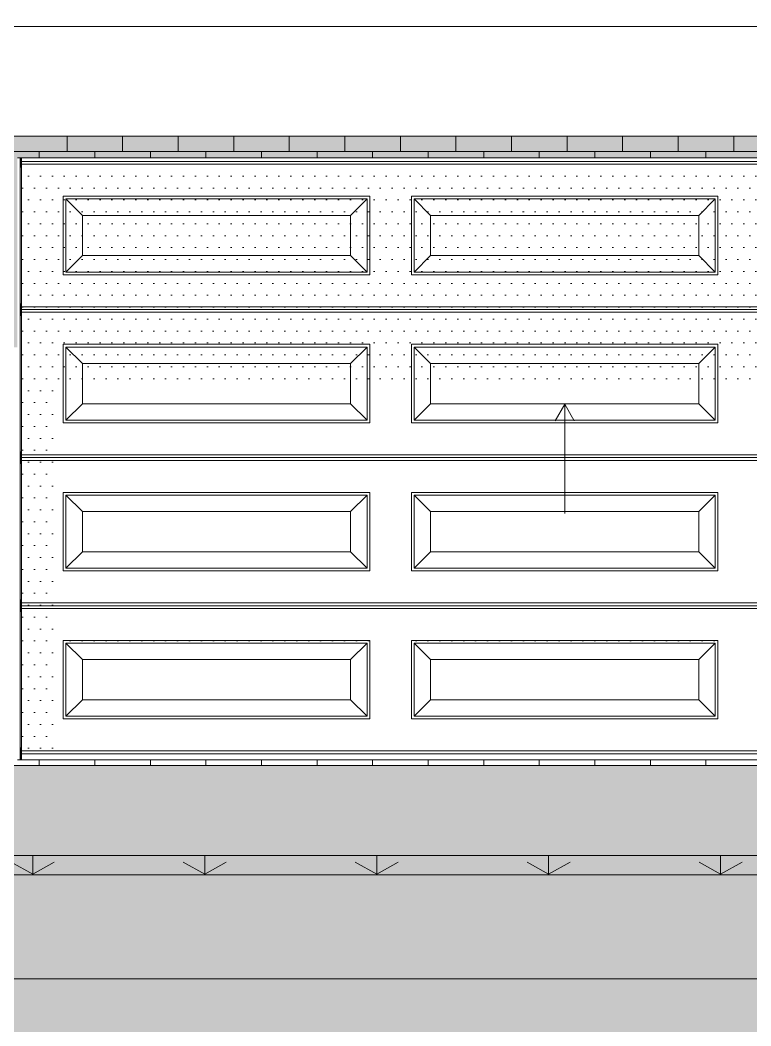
# Model space of a CAD drawing. Header units: metres. Extents: x -111189 to -108577, y -72951 to -72647.
# Drawn here: x -108752.382 to -108749.712, y -72945.635 to -72941.959 of the extents above; entities that cross this region are included whole.
import ezdxf

# ---------------------------------------------------------------- set-up
doc = ezdxf.new("R2010")
doc.units = ezdxf.units.M
doc.header["$MEASUREMENT"] = 0
for name, color, linetype in [('00 - DESENHO 2D', 7, 'Continuous'), ('01 - TERRENO PROPOSTO', 7, 'Continuous'), ('03 - LAJES', 7, 'Continuous'), ('05 - PAREDES..35', 7, 'Continuous'), ('07 - MUROS', 7, 'Continuous')]:
    doc.layers.add(name, color=color, linetype=linetype)
pattern_1 = [(360, (-108919.279413, -72941.96242), (0.021783658, 0.043567315), [0, -0.043567315])]

# ---------------------------------------------------------------- blocks, each defined once
blk = doc.blocks.new('*X2874', base_point=(-108919.2794, -72941.9624))
at = {"color": 254, "linetype": 'Continuous', "lineweight": 13}
for p, q in [((-108752.2104, -72942.4384), (-108752.2104, -72942.3824)), ((-108752.0074, -72942.4384), (-108752.0074, -72942.3824)), ((-108751.8044, -72942.4384), (-108751.8044, -72942.3824)), ((-108751.6014, -72942.4384), (-108751.6014, -72942.3824)), ((-108751.3984, -72942.4384), (-108751.3984, -72942.3824)), ((-108751.1954, -72942.4384), (-108751.1954, -72942.3824)), ((-108750.9924, -72942.4384), (-108750.9924, -72942.3824)), ((-108750.7894, -72942.4384), (-108750.7894, -72942.3824)), ((-108750.5864, -72942.4384), (-108750.5864, -72942.3824)), ((-108750.3834, -72942.4384), (-108750.3834, -72942.3824)), ((-108750.1804, -72942.4384), (-108750.1804, -72942.3824)), ((-108749.9774, -72942.4384), (-108749.9774, -72942.3824)), ((-108749.7744, -72942.4384), (-108749.7744, -72942.3824)), ((-108752.2104, -72942.4384), (-108752.4134, -72942.4384)), ((-108752.3119, -72942.4384), (-108752.3119, -72942.4624)), ((-108752.0074, -72942.4384), (-108752.2104, -72942.4384)), ((-108752.1089, -72942.4384), (-108752.1089, -72942.4624)), ((-108751.8044, -72942.4384), (-108752.0074, -72942.4384)), ((-108751.9059, -72942.4384), (-108751.9059, -72942.4624)), ((-108751.6014, -72942.4384), (-108751.8044, -72942.4384)), ((-108751.7029, -72942.4384), (-108751.7029, -72942.4624)), ((-108751.3984, -72942.4384), (-108751.6014, -72942.4384)), ((-108751.4999, -72942.4384), (-108751.4999, -72942.4624)), ((-108751.1954, -72942.4384), (-108751.3984, -72942.4384)), ((-108751.2969, -72942.4384), (-108751.2969, -72942.4624)), ((-108750.9924, -72942.4384), (-108751.1954, -72942.4384)), ((-108751.0939, -72942.4384), (-108751.0939, -72942.4624)), ((-108750.7894, -72942.4384), (-108750.9924, -72942.4384)), ((-108750.8909, -72942.4384), (-108750.8909, -72942.4624)), ((-108750.5864, -72942.4384), (-108750.7894, -72942.4384)), ((-108750.6879, -72942.4384), (-108750.6879, -72942.4624)), ((-108750.3834, -72942.4384), (-108750.5864, -72942.4384)), ((-108750.4849, -72942.4384), (-108750.4849, -72942.4624)), ((-108750.1804, -72942.4384), (-108750.3834, -72942.4384)), ((-108750.2819, -72942.4384), (-108750.2819, -72942.4624)), ((-108749.9774, -72942.4384), (-108750.1804, -72942.4384)), ((-108750.0789, -72942.4384), (-108750.0789, -72942.4624)), ((-108749.7744, -72942.4384), (-108749.9774, -72942.4384)), ((-108749.8759, -72942.4384), (-108749.8759, -72942.4624)), ((-108749.5714, -72942.4384), (-108749.7744, -72942.4384)), ((-108752.3119, -72944.6624), (-108752.3119, -72944.6824)), ((-108752.1089, -72944.6624), (-108752.1089, -72944.6824)), ((-108751.9059, -72944.6624), (-108751.9059, -72944.6824)), ((-108751.7029, -72944.6624), (-108751.7029, -72944.6824)), ((-108751.4999, -72944.6624), (-108751.4999, -72944.6824)), ((-108751.2969, -72944.6624), (-108751.2969, -72944.6824)), ((-108751.0939, -72944.6624), (-108751.0939, -72944.6824)), ((-108750.8909, -72944.6624), (-108750.8909, -72944.6824)), ((-108750.6879, -72944.6624), (-108750.6879, -72944.6824)), ((-108750.4849, -72944.6624), (-108750.4849, -72944.6824)), ((-108750.2819, -72944.6624), (-108750.2819, -72944.6824)), ((-108750.0789, -72944.6624), (-108750.0789, -72944.6824)), ((-108749.8759, -72944.6624), (-108749.8759, -72944.6824))]:
    blk.add_line(p, q, dxfattribs=at)
blk = doc.blocks.new('Corte Elem_2110_1', base_point=(-108919.2794, -72941.9624))
at = {"linetype": 'Continuous', "lineweight": 13}
h = blk.add_hatch(dxfattribs=at)
h.set_pattern_fill('DOTS_0001', color=251, style=0, pattern_type=2)
h.set_pattern_definition(pattern_1)
h.paths.add_polyline_path([(-108753.7929, -72942.3824), (-108753.7929, -72944.6824), (-108752.8911, -72944.6824), (-108752.8911, -72944.0879), (-108752.9342, -72944.0404), (-108752.9311, -72944.0404), (-108752.9311, -72944.0354), (-108752.9929, -72943.9672), (-108752.9929, -72943.1542), (-108752.392, -72943.1542), (-108752.392, -72942.4624), (-108748.392, -72942.4624), (-108748.392, -72943.1542), (-108747.4375, -72943.1542), (-108747.4375, -72942.4624), (-108745.6613, -72942.4624), (-108745.6613, -72943.1542), (-108745.1494, -72943.1542), (-108745.1494, -72942.3824)])
h.paths.add_polyline_path([(-108753.1168, -72943.1542), (-108753.0802, -72943.1542), (-108753.0802, -72943.8709), (-108753.1168, -72943.8306)], flags=0)
h.paths.add_polyline_path([(-108753.0579, -72943.8956), (-108753.0579, -72943.1542), (-108753.0153, -72943.1542), (-108753.0153, -72943.9426)], flags=0)
at = {"lineweight": 0}
blk.add_blockref('*X2874', (-108919.2794, -72941.9624), dxfattribs=at)
blk = doc.blocks.new('Corte Elem_2111_1', base_point=(-108919.2794, -72941.9624))
at = {"layer": '07 - MUROS', "color": 251, "linetype": 'Continuous', "lineweight": 13}
blk.add_line((-108753.7929, -72945.4624), (-108743.287, -72945.4624), dxfattribs=at)
blk = doc.blocks.new('Corte Elem_2119_1', base_point=(-108919.2794, -72941.9624))
at = {"linetype": 'Continuous', "lineweight": 13}
h = blk.add_hatch(dxfattribs=at)
h.set_pattern_fill('DOTS_0001', color=251, style=0, pattern_type=2)
h.set_pattern_definition(pattern_1)
h.paths.add_polyline_path([(-108752.382, -72942.4624), (-108752.382, -72942.4754), (-108752.3785, -72942.4754), (-108752.3785, -72942.4624)])
h = blk.add_hatch(dxfattribs=at)
h.set_pattern_fill('DOTS_0001', color=251, style=0, pattern_type=2)
h.set_pattern_definition(pattern_1)
h.paths.add_polyline_path([(-108752.3785, -72942.4629), (-108752.377, -72942.4629), (-108752.377, -72942.4624), (-108752.3785, -72942.4624)])
h = blk.add_hatch(dxfattribs=at)
h.set_pattern_fill('DOTS_0001', color=251, style=0, pattern_type=2)
h.set_pattern_definition(pattern_1)
h.paths.add_polyline_path([(-108752.377, -72942.4629), (-108752.3785, -72942.4629), (-108752.3785, -72942.4979), (-108752.377, -72942.4979)])
h = blk.add_hatch(dxfattribs=at)
h.set_pattern_fill('DOTS_0001', color=251, style=0, pattern_type=2)
h.set_pattern_definition(pattern_1)
h.paths.add_polyline_path([(-108752.377, -72942.4624), (-108752.377, -72942.4754), (-108748.407, -72942.4754), (-108748.407, -72942.4624)])
h = blk.add_hatch(dxfattribs=at)
h.set_pattern_fill('DOTS_0001', color=251, style=0, pattern_type=2)
h.set_pattern_definition(pattern_1)
h.paths.add_polyline_path([(-108752.377, -72942.4754), (-108752.377, -72942.4854), (-108748.407, -72942.4854), (-108748.407, -72942.4754)])
h = blk.add_hatch(dxfattribs=at)
h.set_pattern_fill('DOTS_0001', color=251, style=0, pattern_type=2)
h.set_pattern_definition(pattern_1)
h.paths.add_polyline_path([(-108752.377, -72943.0065), (-108748.407, -72943.0065), (-108748.407, -72942.4854), (-108752.377, -72942.4854)])
h.paths.add_polyline_path([(-108752.2246, -72942.8895), (-108752.2246, -72942.6024), (-108751.1044, -72942.6024), (-108751.1044, -72942.8895)], flags=0)
h.paths.add_polyline_path([(-108750.952, -72942.8895), (-108750.952, -72942.6024), (-108749.8319, -72942.6024), (-108749.8319, -72942.8895)], flags=0)
h.paths.add_polyline_path([(-108749.6795, -72942.6024), (-108748.5594, -72942.6024), (-108748.5594, -72942.8895), (-108749.6795, -72942.8895)], flags=0)
h = blk.add_hatch(dxfattribs=at)
h.set_pattern_fill('DOTS_0001', color=251, style=0, pattern_type=2)
h.set_pattern_definition(pattern_1)
h.paths.add_polyline_path([(-108752.2246, -72942.6024), (-108752.2246, -72942.8895), (-108751.1044, -72942.8895), (-108751.1044, -72942.6024)])
h.paths.add_polyline_path([(-108752.2146, -72942.6124), (-108751.1144, -72942.6124), (-108751.1144, -72942.8795), (-108752.2146, -72942.8795)], flags=0)
h = blk.add_hatch(dxfattribs=at)
h.set_pattern_fill('DOTS_0001', color=251, style=0, pattern_type=2)
h.set_pattern_definition(pattern_1)
h.paths.add_polyline_path([(-108751.1144, -72942.6124), (-108752.2146, -72942.6124), (-108752.1546, -72942.6724), (-108751.1744, -72942.6724)])
h = blk.add_hatch(dxfattribs=at)
h.set_pattern_fill('DOTS_0001', color=251, style=0, pattern_type=2)
h.set_pattern_definition(pattern_1)
h.paths.add_polyline_path([(-108752.2146, -72942.8795), (-108752.1546, -72942.8195), (-108752.1546, -72942.6724), (-108752.2146, -72942.6124)])
h = blk.add_hatch(dxfattribs=at)
h.set_pattern_fill('DOTS_0001', color=251, style=0, pattern_type=2)
h.set_pattern_definition(pattern_1)
h.paths.add_polyline_path([(-108751.1144, -72942.6124), (-108751.1744, -72942.6724), (-108751.1744, -72942.8195), (-108751.1144, -72942.8795)])
h = blk.add_hatch(dxfattribs=at)
h.set_pattern_fill('DOTS_0001', color=251, style=0, pattern_type=2)
h.set_pattern_definition(pattern_1)
h.paths.add_polyline_path([(-108749.8319, -72942.8895), (-108749.8319, -72942.6024), (-108750.952, -72942.6024), (-108750.952, -72942.8895)])
h.paths.add_polyline_path([(-108749.8419, -72942.8795), (-108750.942, -72942.8795), (-108750.942, -72942.6124), (-108749.8419, -72942.6124)], flags=0)
h = blk.add_hatch(dxfattribs=at)
h.set_pattern_fill('DOTS_0001', color=251, style=0, pattern_type=2)
h.set_pattern_definition(pattern_1)
h.paths.add_polyline_path([(-108750.942, -72942.6124), (-108750.882, -72942.6724), (-108749.9019, -72942.6724), (-108749.8419, -72942.6124)])
h = blk.add_hatch(dxfattribs=at)
h.set_pattern_fill('DOTS_0001', color=251, style=0, pattern_type=2)
h.set_pattern_definition(pattern_1)
h.paths.add_polyline_path([(-108750.942, -72942.8795), (-108750.882, -72942.8195), (-108750.882, -72942.6724), (-108750.942, -72942.6124)])
h = blk.add_hatch(dxfattribs=at)
h.set_pattern_fill('DOTS_0001', color=251, style=0, pattern_type=2)
h.set_pattern_definition(pattern_1)
h.paths.add_polyline_path([(-108749.8419, -72942.6124), (-108749.9019, -72942.6724), (-108749.9019, -72942.8195), (-108749.8419, -72942.8795)])
h = blk.add_hatch(dxfattribs=at)
h.set_pattern_fill('DOTS_0001', color=251, style=0, pattern_type=2)
h.set_pattern_definition(pattern_1)
h.paths.add_polyline_path([(-108752.1546, -72942.8195), (-108751.1744, -72942.8195), (-108751.1744, -72942.6724), (-108752.1546, -72942.6724)])
h = blk.add_hatch(dxfattribs=at)
h.set_pattern_fill('DOTS_0001', color=251, style=0, pattern_type=2)
h.set_pattern_definition(pattern_1)
h.paths.add_polyline_path([(-108750.882, -72942.6724), (-108750.882, -72942.8195), (-108749.9019, -72942.8195), (-108749.9019, -72942.6724)])
h = blk.add_hatch(dxfattribs=at)
h.set_pattern_fill('DOTS_0001', color=251, style=0, pattern_type=2)
h.set_pattern_definition(pattern_1)
h.paths.add_polyline_path([(-108752.1546, -72942.8195), (-108752.2146, -72942.8795), (-108751.1144, -72942.8795), (-108751.1744, -72942.8195)])
h = blk.add_hatch(dxfattribs=at)
h.set_pattern_fill('DOTS_0001', color=251, style=0, pattern_type=2)
h.set_pattern_definition(pattern_1)
h.paths.add_polyline_path([(-108749.8419, -72942.8795), (-108749.9019, -72942.8195), (-108750.882, -72942.8195), (-108750.942, -72942.8795)])
h = blk.add_hatch(dxfattribs=at)
h.set_pattern_fill('DOTS_0001', color=251, style=0, pattern_type=2)
h.set_pattern_definition(pattern_1)
h.paths.add_polyline_path([(-108752.3785, -72942.999), (-108752.382, -72942.999), (-108752.382, -72943), (-108752.3785, -72943)])
h = blk.add_hatch(dxfattribs=at)
h.set_pattern_fill('DOTS_0001', color=251, style=0, pattern_type=2)
h.set_pattern_definition(pattern_1)
h.paths.add_polyline_path([(-108752.3785, -72943), (-108752.382, -72943), (-108752.382, -72943.0028), (-108752.3785, -72943.0028)])
h = blk.add_hatch(dxfattribs=at)
h.set_pattern_fill('DOTS_0001', color=251, style=0, pattern_type=2)
h.set_pattern_definition(pattern_1)
h.paths.add_polyline_path([(-108752.382, -72943.0028), (-108752.382, -72943.0065), (-108752.3785, -72943.0065), (-108752.3785, -72943.0028)])
h = blk.add_hatch(dxfattribs=at)
h.set_pattern_fill('DOTS_0001', color=251, style=0, pattern_type=2)
h.set_pattern_definition(pattern_1)
h.paths.add_polyline_path([(-108752.377, -72942.994), (-108752.3785, -72942.994), (-108752.3785, -72943.0065), (-108752.377, -72943.0065)])
h = blk.add_hatch(dxfattribs=at)
h.set_pattern_fill('DOTS_0001', color=251, style=0, pattern_type=2)
h.set_pattern_definition(pattern_1)
h.paths.add_polyline_path([(-108752.382, -72943.0065), (-108752.382, -72943.0103), (-108752.3785, -72943.0103), (-108752.3785, -72943.0065)])
h = blk.add_hatch(dxfattribs=at)
h.set_pattern_fill('DOTS_0001', color=251, style=0, pattern_type=2)
h.set_pattern_definition(pattern_1)
h.paths.add_polyline_path([(-108752.3785, -72943.0103), (-108752.382, -72943.0103), (-108752.382, -72943.013), (-108752.3785, -72943.013)])
h = blk.add_hatch(dxfattribs=at)
h.set_pattern_fill('DOTS_0001', color=251, style=0, pattern_type=2)
h.set_pattern_definition(pattern_1)
h.paths.add_polyline_path([(-108752.3785, -72943.013), (-108752.382, -72943.013), (-108752.382, -72943.014), (-108752.3785, -72943.014)])
h = blk.add_hatch(dxfattribs=at)
h.set_pattern_fill('DOTS_0001', color=251, style=0, pattern_type=2)
h.set_pattern_definition(pattern_1)
h.paths.add_polyline_path([(-108752.3785, -72943.0065), (-108752.3785, -72943.0165), (-108752.377, -72943.0165), (-108752.377, -72943.0065)])
h = blk.add_hatch(dxfattribs=at)
h.set_pattern_fill('DOTS_0001', color=251, style=0, pattern_type=2)
h.set_pattern_definition(pattern_1)
h.paths.add_polyline_path([(-108752.377, -72943.0165), (-108752.3785, -72943.0165), (-108752.3785, -72943.039), (-108752.377, -72943.039)])
h = blk.add_hatch(dxfattribs=at)
h.set_pattern_fill('DOTS_0001', color=251, style=0, pattern_type=2)
h.set_pattern_definition(pattern_1)
h.paths.add_polyline_path([(-108752.377, -72943.0065), (-108752.377, -72943.0165), (-108748.407, -72943.0165), (-108748.407, -72943.0065)])
h = blk.add_hatch(dxfattribs=at)
h.set_pattern_fill('DOTS_0001', color=251, style=0, pattern_type=2)
h.set_pattern_definition(pattern_1)
h.paths.add_polyline_path([(-108748.407, -72943.0165), (-108752.377, -72943.0165), (-108752.377, -72943.0265), (-108748.407, -72943.0265)])
h = blk.add_hatch(dxfattribs=at)
h.set_pattern_fill('DOTS_0001', color=251, style=0, pattern_type=2)
h.set_pattern_definition(pattern_1)
h.paths.add_polyline_path([(-108748.407, -72943.0265), (-108752.377, -72943.0265), (-108752.377, -72943.5477), (-108752.2591, -72943.5477), (-108752.2591, -72943.3008), (-108752.2246, -72943.3008), (-108752.2246, -72943.1435), (-108751.1044, -72943.1435), (-108751.1044, -72943.3008), (-108750.952, -72943.3008), (-108750.952, -72943.1435), (-108749.8319, -72943.1435), (-108749.8319, -72943.3008), (-108749.6795, -72943.3008), (-108749.6795, -72943.1435), (-108748.5594, -72943.1435), (-108748.5594, -72943.3008), (-108748.407, -72943.3008)])
h = blk.add_hatch(dxfattribs=at)
h.set_pattern_fill('DOTS_0001', color=251, style=0, pattern_type=2)
h.set_pattern_definition(pattern_1)
h.paths.add_polyline_path([(-108751.1044, -72943.1435), (-108752.2246, -72943.1435), (-108752.2246, -72943.4307), (-108752.2222, -72943.4307), (-108752.2222, -72943.3034), (-108752.2146, -72943.3034), (-108752.2146, -72943.1535), (-108751.1144, -72943.1535), (-108751.1144, -72943.3034), (-108751.1044, -72943.3034)])
h = blk.add_hatch(dxfattribs=at)
h.set_pattern_fill('DOTS_0001', color=251, style=0, pattern_type=2)
h.set_pattern_definition(pattern_1)
h.paths.add_polyline_path([(-108750.952, -72943.1435), (-108750.952, -72943.4307), (-108750.9497, -72943.4307), (-108750.9497, -72943.3034), (-108750.942, -72943.3034), (-108750.942, -72943.1535), (-108749.8419, -72943.1535), (-108749.8419, -72943.3034), (-108749.8319, -72943.3034), (-108749.8319, -72943.1435)])
h = blk.add_hatch(dxfattribs=at)
h.set_pattern_fill('DOTS_0001', color=251, style=0, pattern_type=2)
h.set_pattern_definition(pattern_1)
h.paths.add_polyline_path([(-108751.1144, -72943.1535), (-108752.2146, -72943.1535), (-108752.1546, -72943.2135), (-108751.1744, -72943.2135)])
h = blk.add_hatch(dxfattribs=at)
h.set_pattern_fill('DOTS_0001', color=251, style=0, pattern_type=2)
h.set_pattern_definition(pattern_1)
h.paths.add_polyline_path([(-108752.2146, -72943.1535), (-108752.2146, -72943.4207), (-108752.2123, -72943.4184), (-108752.2123, -72943.3059), (-108752.1546, -72943.3034), (-108752.1546, -72943.2135)])
h = blk.add_hatch(dxfattribs=at)
h.set_pattern_fill('DOTS_0001', color=251, style=0, pattern_type=2)
h.set_pattern_definition(pattern_1)
h.paths.add_polyline_path([(-108751.1744, -72943.2135), (-108751.1744, -72943.3034), (-108751.1144, -72943.306), (-108751.1144, -72943.1535)])
h = blk.add_hatch(dxfattribs=at)
h.set_pattern_fill('DOTS_0001', color=251, style=0, pattern_type=2)
h.set_pattern_definition(pattern_1)
h.paths.add_polyline_path([(-108750.942, -72943.1535), (-108750.882, -72943.2135), (-108749.9019, -72943.2135), (-108749.8419, -72943.1535)])
h = blk.add_hatch(dxfattribs=at)
h.set_pattern_fill('DOTS_0001', color=251, style=0, pattern_type=2)
h.set_pattern_definition(pattern_1)
h.paths.add_polyline_path([(-108750.942, -72943.1535), (-108750.942, -72943.4207), (-108750.9398, -72943.4184), (-108750.9398, -72943.3059), (-108750.882, -72943.3034), (-108750.882, -72943.2135)])
h = blk.add_hatch(dxfattribs=at)
h.set_pattern_fill('DOTS_0001', color=251, style=0, pattern_type=2)
h.set_pattern_definition(pattern_1)
h.paths.add_polyline_path([(-108749.9019, -72943.2135), (-108749.9019, -72943.3034), (-108749.8419, -72943.306), (-108749.8419, -72943.1535)])
h = blk.add_hatch(dxfattribs=at)
h.set_pattern_fill('DOTS_0001', color=251, style=0, pattern_type=2)
h.set_pattern_definition(pattern_1)
h.paths.add_polyline_path([(-108752.1546, -72943.2135), (-108752.1546, -72943.3034), (-108751.1744, -72943.3034), (-108751.1744, -72943.2135)])
h = blk.add_hatch(dxfattribs=at)
h.set_pattern_fill('DOTS_0001', color=251, style=0, pattern_type=2)
h.set_pattern_definition(pattern_1)
h.paths.add_polyline_path([(-108749.9019, -72943.2135), (-108750.882, -72943.2135), (-108750.882, -72943.3034), (-108749.9019, -72943.3034)])
h = blk.add_hatch(dxfattribs=at)
h.set_pattern_fill('DOTS_0001', color=251, style=0, pattern_type=2)
h.set_pattern_definition(pattern_1)
h.paths.add_polyline_path([(-108752.2146, -72943.4207), (-108752.2122, -72943.4207), (-108752.2123, -72943.4184)])
h = blk.add_hatch(dxfattribs=at)
h.set_pattern_fill('DOTS_0001', color=251, style=0, pattern_type=2)
h.set_pattern_definition(pattern_1)
h.paths.add_polyline_path([(-108750.942, -72943.4207), (-108750.9397, -72943.4207), (-108750.9398, -72943.4184)])
h = blk.add_hatch(dxfattribs=at)
h.set_pattern_fill('DOTS_0001', color=251, style=0, pattern_type=2)
h.set_pattern_definition(pattern_1)
h.paths.add_polyline_path([(-108752.3785, -72943.5402), (-108752.382, -72943.5402), (-108752.382, -72943.5412), (-108752.3785, -72943.5412)])
h = blk.add_hatch(dxfattribs=at)
h.set_pattern_fill('DOTS_0001', color=251, style=0, pattern_type=2)
h.set_pattern_definition(pattern_1)
h.paths.add_polyline_path([(-108752.3785, -72943.5412), (-108752.382, -72943.5412), (-108752.382, -72943.5439), (-108752.3785, -72943.5439)])
h = blk.add_hatch(dxfattribs=at)
h.set_pattern_fill('DOTS_0001', color=251, style=0, pattern_type=2)
h.set_pattern_definition(pattern_1)
h.paths.add_polyline_path([(-108752.382, -72943.5439), (-108752.382, -72943.5477), (-108752.3785, -72943.5477), (-108752.3785, -72943.5439)])
h = blk.add_hatch(dxfattribs=at)
h.set_pattern_fill('DOTS_0001', color=251, style=0, pattern_type=2)
h.set_pattern_definition(pattern_1)
h.paths.add_polyline_path([(-108752.382, -72943.5477), (-108752.382, -72943.5514), (-108752.3785, -72943.5514), (-108752.3785, -72943.5477)])
h = blk.add_hatch(dxfattribs=at)
h.set_pattern_fill('DOTS_0001', color=251, style=0, pattern_type=2)
h.set_pattern_definition(pattern_1)
h.paths.add_polyline_path([(-108752.3785, -72943.5514), (-108752.382, -72943.5514), (-108752.382, -72943.5542), (-108752.3785, -72943.5542)])
h = blk.add_hatch(dxfattribs=at)
h.set_pattern_fill('DOTS_0001', color=251, style=0, pattern_type=2)
h.set_pattern_definition(pattern_1)
h.paths.add_polyline_path([(-108752.3785, -72943.5542), (-108752.382, -72943.5542), (-108752.382, -72943.5552), (-108752.3785, -72943.5552)])
h = blk.add_hatch(dxfattribs=at)
h.set_pattern_fill('DOTS_0001', color=251, style=0, pattern_type=2)
h.set_pattern_definition(pattern_1)
h.paths.add_polyline_path([(-108752.377, -72943.5352), (-108752.3785, -72943.5352), (-108752.3785, -72943.5477), (-108752.377, -72943.5477)])
h = blk.add_hatch(dxfattribs=at)
h.set_pattern_fill('DOTS_0001', color=251, style=0, pattern_type=2)
h.set_pattern_definition(pattern_1)
h.paths.add_polyline_path([(-108752.3785, -72943.5577), (-108752.377, -72943.5577), (-108752.377, -72943.5477), (-108752.3785, -72943.5477)])
h = blk.add_hatch(dxfattribs=at)
h.set_pattern_fill('DOTS_0001', color=251, style=0, pattern_type=2)
h.set_pattern_definition(pattern_1)
h.paths.add_polyline_path([(-108752.377, -72943.5477), (-108752.377, -72943.5577), (-108752.2544, -72943.5577), (-108752.2591, -72943.5477)])
h = blk.add_hatch(dxfattribs=at)
h.set_pattern_fill('DOTS_0001', color=251, style=0, pattern_type=2)
h.set_pattern_definition(pattern_1)
h.paths.add_polyline_path([(-108752.377, -72943.5577), (-108752.3785, -72943.5577), (-108752.3785, -72943.5802), (-108752.377, -72943.5802)])
h = blk.add_hatch(dxfattribs=at)
h.set_pattern_fill('DOTS_0001', color=251, style=0, pattern_type=2)
h.set_pattern_definition(pattern_1)
h.paths.add_polyline_path([(-108752.377, -72943.5577), (-108752.377, -72943.5677), (-108752.2591, -72943.5677), (-108752.2544, -72943.5577)])
h = blk.add_hatch(dxfattribs=at)
h.set_pattern_fill('DOTS_0001', color=251, style=0, pattern_type=2)
h.set_pattern_definition(pattern_1)
h.paths.add_polyline_path([(-108752.377, -72943.5677), (-108752.377, -72944.0888), (-108752.2591, -72944.0888), (-108752.2591, -72943.5677)])
h = blk.add_hatch(dxfattribs=at)
h.set_pattern_fill('DOTS_0001', color=251, style=0, pattern_type=2)
h.set_pattern_definition(pattern_1)
h.paths.add_polyline_path([(-108751.1044, -72943.6847), (-108752.2246, -72943.6847), (-108752.2246, -72943.9718), (-108752.2222, -72943.9718), (-108752.2222, -72943.6872), (-108751.1044, -72943.6872)])
h = blk.add_hatch(dxfattribs=at)
h.set_pattern_fill('DOTS_0001', color=251, style=0, pattern_type=2)
h.set_pattern_definition(pattern_1)
h.paths.add_polyline_path([(-108752.2146, -72943.6947), (-108752.2121, -72943.6971), (-108751.1169, -72943.6971), (-108751.1144, -72943.6947)])
h = blk.add_hatch(dxfattribs=at)
h.set_pattern_fill('DOTS_0001', color=251, style=0, pattern_type=2)
h.set_pattern_definition(pattern_1)
h.paths.add_polyline_path([(-108752.2146, -72943.9618), (-108752.2123, -72943.9595), (-108752.2123, -72943.6971), (-108752.2121, -72943.6971), (-108752.2146, -72943.6947)])
h = blk.add_hatch(dxfattribs=at)
h.set_pattern_fill('DOTS_0001', color=251, style=0, pattern_type=2)
h.set_pattern_definition(pattern_1)
h.paths.add_polyline_path([(-108751.1144, -72943.6947), (-108751.1169, -72943.6971), (-108751.1144, -72943.6972)])
h = blk.add_hatch(dxfattribs=at)
h.set_pattern_fill('DOTS_0001', color=251, style=0, pattern_type=2)
h.set_pattern_definition(pattern_1)
h.paths.add_polyline_path([(-108750.952, -72943.6847), (-108750.952, -72943.9718), (-108750.9497, -72943.9718), (-108750.9497, -72943.6872), (-108749.8319, -72943.6872), (-108749.8319, -72943.6847)])
h = blk.add_hatch(dxfattribs=at)
h.set_pattern_fill('DOTS_0001', color=251, style=0, pattern_type=2)
h.set_pattern_definition(pattern_1)
h.paths.add_polyline_path([(-108749.8419, -72943.6947), (-108750.942, -72943.6947), (-108750.9396, -72943.6971), (-108749.8444, -72943.6971)])
h = blk.add_hatch(dxfattribs=at)
h.set_pattern_fill('DOTS_0001', color=251, style=0, pattern_type=2)
h.set_pattern_definition(pattern_1)
h.paths.add_polyline_path([(-108750.942, -72943.9618), (-108750.9398, -72943.9595), (-108750.9398, -72943.6971), (-108750.9396, -72943.6971), (-108750.942, -72943.6947)])
h = blk.add_hatch(dxfattribs=at)
h.set_pattern_fill('DOTS_0001', color=251, style=0, pattern_type=2)
h.set_pattern_definition(pattern_1)
h.paths.add_polyline_path([(-108749.8419, -72943.6947), (-108749.8444, -72943.6971), (-108749.8419, -72943.6972)])
h = blk.add_hatch(dxfattribs=at)
h.set_pattern_fill('DOTS_0001', color=251, style=0, pattern_type=2)
h.set_pattern_definition(pattern_1)
h.paths.add_polyline_path([(-108752.2146, -72943.9618), (-108752.2122, -72943.9618), (-108752.2123, -72943.9595)])
h = blk.add_hatch(dxfattribs=at)
h.set_pattern_fill('DOTS_0001', color=251, style=0, pattern_type=2)
h.set_pattern_definition(pattern_1)
h.paths.add_polyline_path([(-108750.9398, -72943.9595), (-108750.942, -72943.9618), (-108750.9397, -72943.9618)])
h = blk.add_hatch(dxfattribs=at)
h.set_pattern_fill('DOTS_0001', color=251, style=0, pattern_type=2)
h.set_pattern_definition(pattern_1)
h.paths.add_polyline_path([(-108752.3785, -72944.0813), (-108752.382, -72944.0813), (-108752.382, -72944.0823), (-108752.3785, -72944.0823)])
h = blk.add_hatch(dxfattribs=at)
h.set_pattern_fill('DOTS_0001', color=251, style=0, pattern_type=2)
h.set_pattern_definition(pattern_1)
h.paths.add_polyline_path([(-108752.3785, -72944.0823), (-108752.382, -72944.0823), (-108752.382, -72944.085), (-108752.3785, -72944.085)])
h = blk.add_hatch(dxfattribs=at)
h.set_pattern_fill('DOTS_0001', color=251, style=0, pattern_type=2)
h.set_pattern_definition(pattern_1)
h.paths.add_polyline_path([(-108752.382, -72944.085), (-108752.382, -72944.0888), (-108752.3785, -72944.0888), (-108752.3785, -72944.085)])
h = blk.add_hatch(dxfattribs=at)
h.set_pattern_fill('DOTS_0001', color=251, style=0, pattern_type=2)
h.set_pattern_definition(pattern_1)
h.paths.add_polyline_path([(-108752.382, -72944.0888), (-108752.382, -72944.0925), (-108752.3785, -72944.0925), (-108752.3785, -72944.0888)])
h = blk.add_hatch(dxfattribs=at)
h.set_pattern_fill('DOTS_0001', color=251, style=0, pattern_type=2)
h.set_pattern_definition(pattern_1)
h.paths.add_polyline_path([(-108752.3785, -72944.0925), (-108752.382, -72944.0925), (-108752.382, -72944.0953), (-108752.3785, -72944.0953)])
h = blk.add_hatch(dxfattribs=at)
h.set_pattern_fill('DOTS_0001', color=251, style=0, pattern_type=2)
h.set_pattern_definition(pattern_1)
h.paths.add_polyline_path([(-108752.3785, -72944.0953), (-108752.382, -72944.0953), (-108752.382, -72944.0963), (-108752.3785, -72944.0963)])
h = blk.add_hatch(dxfattribs=at)
h.set_pattern_fill('DOTS_0001', color=251, style=0, pattern_type=2)
h.set_pattern_definition(pattern_1)
h.paths.add_polyline_path([(-108752.377, -72944.0763), (-108752.3785, -72944.0763), (-108752.3785, -72944.0888), (-108752.377, -72944.0888)])
h = blk.add_hatch(dxfattribs=at)
h.set_pattern_fill('DOTS_0001', color=251, style=0, pattern_type=2)
h.set_pattern_definition(pattern_1)
h.paths.add_polyline_path([(-108752.3785, -72944.0888), (-108752.3785, -72944.0988), (-108752.377, -72944.0988), (-108752.377, -72944.0888)])
h = blk.add_hatch(dxfattribs=at)
h.set_pattern_fill('DOTS_0001', color=251, style=0, pattern_type=2)
h.set_pattern_definition(pattern_1)
h.paths.add_polyline_path([(-108752.377, -72944.0988), (-108752.3785, -72944.0988), (-108752.3785, -72944.1213), (-108752.377, -72944.1213)])
h = blk.add_hatch(dxfattribs=at)
h.set_pattern_fill('DOTS_0001', color=251, style=0, pattern_type=2)
h.set_pattern_definition(pattern_1)
h.paths.add_polyline_path([(-108752.377, -72944.0988), (-108752.2544, -72944.0988), (-108752.2591, -72944.0888), (-108752.377, -72944.0888)])
h = blk.add_hatch(dxfattribs=at)
h.set_pattern_fill('DOTS_0001', color=251, style=0, pattern_type=2)
h.set_pattern_definition(pattern_1)
h.paths.add_polyline_path([(-108752.377, -72944.0988), (-108752.377, -72944.1088), (-108752.2591, -72944.1088), (-108752.2544, -72944.0988)])
h = blk.add_hatch(dxfattribs=at)
h.set_pattern_fill('DOTS_0001', color=251, style=0, pattern_type=2)
h.set_pattern_definition(pattern_1)
h.paths.add_polyline_path([(-108752.2591, -72944.1088), (-108752.377, -72944.1088), (-108752.377, -72944.6299), (-108752.2591, -72944.6299)])
h = blk.add_hatch(dxfattribs=at)
h.set_pattern_fill('DOTS_0001', color=251, style=0, pattern_type=2)
h.set_pattern_definition(pattern_1)
h.paths.add_polyline_path([(-108751.1044, -72944.2258), (-108752.2246, -72944.2258), (-108752.2246, -72944.5129), (-108752.2222, -72944.5129), (-108752.2222, -72944.2284), (-108751.1044, -72944.2284)])
h = blk.add_hatch(dxfattribs=at)
h.set_pattern_fill('DOTS_0001', color=251, style=0, pattern_type=2)
h.set_pattern_definition(pattern_1)
h.paths.add_polyline_path([(-108752.2146, -72944.2358), (-108752.2121, -72944.2383), (-108751.1169, -72944.2383), (-108751.1144, -72944.2358)])
h = blk.add_hatch(dxfattribs=at)
h.set_pattern_fill('DOTS_0001', color=251, style=0, pattern_type=2)
h.set_pattern_definition(pattern_1)
h.paths.add_polyline_path([(-108752.2146, -72944.5029), (-108752.2123, -72944.5007), (-108752.2123, -72944.2383), (-108752.2121, -72944.2383), (-108752.2146, -72944.2358)])
h = blk.add_hatch(dxfattribs=at)
h.set_pattern_fill('DOTS_0001', color=251, style=0, pattern_type=2)
h.set_pattern_definition(pattern_1)
h.paths.add_polyline_path([(-108751.1169, -72944.2383), (-108751.1144, -72944.2384), (-108751.1144, -72944.2358)])
h = blk.add_hatch(dxfattribs=at)
h.set_pattern_fill('DOTS_0001', color=251, style=0, pattern_type=2)
h.set_pattern_definition(pattern_1)
h.paths.add_polyline_path([(-108750.952, -72944.2258), (-108750.952, -72944.5129), (-108750.9497, -72944.5129), (-108750.9497, -72944.2284), (-108749.8319, -72944.2284), (-108749.8319, -72944.2258)])
h = blk.add_hatch(dxfattribs=at)
h.set_pattern_fill('DOTS_0001', color=251, style=0, pattern_type=2)
h.set_pattern_definition(pattern_1)
h.paths.add_polyline_path([(-108749.8419, -72944.2358), (-108750.942, -72944.2358), (-108750.9396, -72944.2383), (-108749.8444, -72944.2383)])
h = blk.add_hatch(dxfattribs=at)
h.set_pattern_fill('DOTS_0001', color=251, style=0, pattern_type=2)
h.set_pattern_definition(pattern_1)
h.paths.add_polyline_path([(-108750.942, -72944.5029), (-108750.9398, -72944.5007), (-108750.9398, -72944.2383), (-108750.9396, -72944.2383), (-108750.942, -72944.2358)])
h = blk.add_hatch(dxfattribs=at)
h.set_pattern_fill('DOTS_0001', color=251, style=0, pattern_type=2)
h.set_pattern_definition(pattern_1)
h.paths.add_polyline_path([(-108749.8419, -72944.2358), (-108749.8444, -72944.2383), (-108749.8419, -72944.2384)])
h = blk.add_hatch(dxfattribs=at)
h.set_pattern_fill('DOTS_0001', color=251, style=0, pattern_type=2)
h.set_pattern_definition(pattern_1)
h.paths.add_polyline_path([(-108752.2146, -72944.5029), (-108752.2122, -72944.5029), (-108752.2123, -72944.5007)])
h = blk.add_hatch(dxfattribs=at)
h.set_pattern_fill('DOTS_0001', color=251, style=0, pattern_type=2)
h.set_pattern_definition(pattern_1)
h.paths.add_polyline_path([(-108750.9398, -72944.5007), (-108750.942, -72944.5029), (-108750.9397, -72944.5029)])
h = blk.add_hatch(dxfattribs=at)
h.set_pattern_fill('DOTS_0001', color=251, style=0, pattern_type=2)
h.set_pattern_definition(pattern_1)
h.paths.add_polyline_path([(-108752.3785, -72944.6224), (-108752.382, -72944.6224), (-108752.382, -72944.6234), (-108752.3785, -72944.6234)])
h = blk.add_hatch(dxfattribs=at)
h.set_pattern_fill('DOTS_0001', color=251, style=0, pattern_type=2)
h.set_pattern_definition(pattern_1)
h.paths.add_polyline_path([(-108752.3785, -72944.6234), (-108752.382, -72944.6234), (-108752.382, -72944.6262), (-108752.3785, -72944.6262)])
h = blk.add_hatch(dxfattribs=at)
h.set_pattern_fill('DOTS_0001', color=251, style=0, pattern_type=2)
h.set_pattern_definition(pattern_1)
h.paths.add_polyline_path([(-108752.377, -72944.6174), (-108752.3785, -72944.6174), (-108752.3785, -72944.6299), (-108752.377, -72944.6299)])
h = blk.add_hatch(dxfattribs=at)
h.set_pattern_fill('DOTS_0001', color=251, style=0, pattern_type=2)
h.set_pattern_definition(pattern_1)
h.paths.add_polyline_path([(-108752.382, -72944.6262), (-108752.382, -72944.6299), (-108752.3785, -72944.6299), (-108752.3785, -72944.6262)])
h = blk.add_hatch(dxfattribs=at)
h.set_pattern_fill('DOTS_0001', color=251, style=0, pattern_type=2)
h.set_pattern_definition(pattern_1)
h.paths.add_polyline_path([(-108752.382, -72944.6299), (-108752.382, -72944.6337), (-108752.3785, -72944.6337), (-108752.3785, -72944.6299)])
h = blk.add_hatch(dxfattribs=at)
h.set_pattern_fill('DOTS_0001', color=251, style=0, pattern_type=2)
h.set_pattern_definition(pattern_1)
h.paths.add_polyline_path([(-108752.3785, -72944.6337), (-108752.382, -72944.6337), (-108752.382, -72944.6364), (-108752.3785, -72944.6364)])
h = blk.add_hatch(dxfattribs=at)
h.set_pattern_fill('DOTS_0001', color=251, style=0, pattern_type=2)
h.set_pattern_definition(pattern_1)
h.paths.add_polyline_path([(-108752.3785, -72944.6364), (-108752.382, -72944.6364), (-108752.382, -72944.6374), (-108752.3785, -72944.6374)])
h = blk.add_hatch(dxfattribs=at)
h.set_pattern_fill('DOTS_0001', color=251, style=0, pattern_type=2)
h.set_pattern_definition(pattern_1)
h.paths.add_polyline_path([(-108752.3785, -72944.6299), (-108752.3785, -72944.6399), (-108752.377, -72944.6399), (-108752.377, -72944.6299)])
h = blk.add_hatch(dxfattribs=at)
h.set_pattern_fill('DOTS_0001', color=251, style=0, pattern_type=2)
h.set_pattern_definition(pattern_1)
h.paths.add_polyline_path([(-108752.377, -72944.6399), (-108752.3785, -72944.6399), (-108752.3785, -72944.6624), (-108752.377, -72944.6624)])
h = blk.add_hatch(dxfattribs=at)
h.set_pattern_fill('DOTS_0001', color=251, style=0, pattern_type=2)
h.set_pattern_definition(pattern_1)
h.paths.add_polyline_path([(-108752.377, -72944.6399), (-108752.2544, -72944.6399), (-108752.2591, -72944.6299), (-108752.377, -72944.6299)])
h = blk.add_hatch(dxfattribs=at)
h.set_pattern_fill('DOTS_0001', color=251, style=0, pattern_type=2)
h.set_pattern_definition(pattern_1)
h.paths.add_polyline_path([(-108752.377, -72944.6399), (-108752.377, -72944.6624), (-108752.2544, -72944.6624), (-108752.2544, -72944.6399)])
at = {"color": 7, "linetype": 'Continuous', "lineweight": 13}
for p, q in [((-108752.392, -72942.4624), (-108748.392, -72942.4624)), ((-108752.382, -72944.6624), (-108752.382, -72942.4624)), ((-108752.3785, -72942.4754), (-108752.382, -72942.4754)), ((-108752.3785, -72942.4624), (-108752.3785, -72942.4629)), ((-108752.3785, -72942.4629), (-108752.3785, -72942.4979)), ((-108752.377, -72942.4629), (-108752.3785, -72942.4629)), ((-108752.377, -72942.4624), (-108752.377, -72942.4629)), ((-108752.377, -72942.4629), (-108752.377, -72942.4754)), ((-108748.407, -72942.4754), (-108752.377, -72942.4754)), ((-108752.377, -72942.4754), (-108752.377, -72942.4854)), ((-108752.377, -72942.4854), (-108752.377, -72942.994)), ((-108748.407, -72942.4854), (-108752.377, -72942.4854)), ((-108752.377, -72942.4979), (-108752.3785, -72942.4979)), ((-108752.2246, -72942.6024), (-108752.2246, -72942.8895)), ((-108751.1044, -72942.6024), (-108752.2246, -72942.6024)), ((-108752.1546, -72942.6724), (-108752.2146, -72942.6124)), ((-108751.1144, -72942.6124), (-108752.2146, -72942.6124)), ((-108752.2146, -72942.6124), (-108752.2146, -72942.8795)), ((-108751.1144, -72942.6124), (-108751.1744, -72942.6724)), ((-108751.1144, -72942.8795), (-108751.1144, -72942.6124)), ((-108751.1044, -72942.8895), (-108751.1044, -72942.6024)), ((-108750.952, -72942.6024), (-108750.952, -72942.8895)), ((-108749.8319, -72942.6024), (-108750.952, -72942.6024)), ((-108750.882, -72942.6724), (-108750.942, -72942.6124)), ((-108749.8419, -72942.6124), (-108750.942, -72942.6124)), ((-108750.942, -72942.6124), (-108750.942, -72942.8795)), ((-108749.8419, -72942.6124), (-108749.9019, -72942.6724)), ((-108749.8419, -72942.8795), (-108749.8419, -72942.6124)), ((-108749.8319, -72942.8895), (-108749.8319, -72942.6024)), ((-108751.1744, -72942.6724), (-108752.1546, -72942.6724)), ((-108752.1546, -72942.6724), (-108752.1546, -72942.8195)), ((-108751.1744, -72942.8195), (-108751.1744, -72942.6724)), ((-108749.9019, -72942.6724), (-108750.882, -72942.6724)), ((-108750.882, -72942.6724), (-108750.882, -72942.8195)), ((-108749.9019, -72942.8195), (-108749.9019, -72942.6724)), ((-108752.2146, -72942.8795), (-108752.1546, -72942.8195)), ((-108752.1546, -72942.8195), (-108751.1744, -72942.8195)), ((-108751.1744, -72942.8195), (-108751.1144, -72942.8795)), ((-108750.942, -72942.8795), (-108750.882, -72942.8195)), ((-108750.882, -72942.8195), (-108749.9019, -72942.8195)), ((-108749.9019, -72942.8195), (-108749.8419, -72942.8795)), ((-108752.2246, -72942.8895), (-108751.1044, -72942.8895)), ((-108752.2146, -72942.8795), (-108751.1144, -72942.8795)), ((-108750.952, -72942.8895), (-108749.8319, -72942.8895)), ((-108750.942, -72942.8795), (-108749.8419, -72942.8795)), ((-108752.3785, -72942.999), (-108752.382, -72942.999)), ((-108752.3785, -72942.994), (-108752.3785, -72943.0065)), ((-108752.377, -72942.994), (-108752.3785, -72942.994)), ((-108752.377, -72942.994), (-108752.377, -72943.0065)), ((-108752.3785, -72943.014), (-108752.382, -72943.014)), ((-108752.3785, -72943.0065), (-108752.3785, -72943.0165)), ((-108752.377, -72943.0065), (-108752.3785, -72943.0065)), ((-108752.3785, -72943.0165), (-108752.3785, -72943.039)), ((-108752.377, -72943.0165), (-108752.3785, -72943.0165)), ((-108752.377, -72943.039), (-108752.3785, -72943.039)), ((-108752.377, -72943.0065), (-108752.377, -72943.0165)), ((-108748.407, -72943.0065), (-108752.377, -72943.0065)), ((-108752.377, -72943.0165), (-108752.377, -72943.0265)), ((-108748.407, -72943.0165), (-108752.377, -72943.0165)), ((-108752.377, -72943.0265), (-108752.377, -72943.5352)), ((-108748.407, -72943.0265), (-108752.377, -72943.0265)), ((-108752.2246, -72943.1435), (-108752.2246, -72943.4307)), ((-108751.1044, -72943.1435), (-108752.2246, -72943.1435)), ((-108751.1044, -72943.4307), (-108751.1044, -72943.1435)), ((-108750.952, -72943.1435), (-108750.952, -72943.4307)), ((-108749.8319, -72943.1435), (-108750.952, -72943.1435)), ((-108749.8319, -72943.4307), (-108749.8319, -72943.1435)), ((-108752.1546, -72943.2135), (-108752.2146, -72943.1535)), ((-108751.1144, -72943.1535), (-108752.2146, -72943.1535)), ((-108752.2146, -72943.1535), (-108752.2146, -72943.4207)), ((-108751.1144, -72943.1535), (-108751.1744, -72943.2135)), ((-108751.1144, -72943.4207), (-108751.1144, -72943.1535)), ((-108750.882, -72943.2135), (-108750.942, -72943.1535)), ((-108749.8419, -72943.1535), (-108750.942, -72943.1535)), ((-108750.942, -72943.1535), (-108750.942, -72943.4207)), ((-108749.8419, -72943.1535), (-108749.9019, -72943.2135)), ((-108749.8419, -72943.4207), (-108749.8419, -72943.1535)), ((-108751.1744, -72943.2135), (-108752.1546, -72943.2135)), ((-108752.1546, -72943.2135), (-108752.1546, -72943.3607)), ((-108751.1744, -72943.3607), (-108751.1744, -72943.2135)), ((-108749.9019, -72943.2135), (-108750.882, -72943.2135)), ((-108750.882, -72943.2135), (-108750.882, -72943.3607)), ((-108749.9019, -72943.3607), (-108749.9019, -72943.2135)), ((-108752.2146, -72943.4207), (-108752.1546, -72943.3607)), ((-108752.1546, -72943.3607), (-108751.1744, -72943.3607)), ((-108751.1744, -72943.3607), (-108751.1144, -72943.4207)), ((-108750.942, -72943.4207), (-108750.882, -72943.3607)), ((-108750.882, -72943.3607), (-108749.9019, -72943.3607)), ((-108750.392, -72943.3624), (-108750.427, -72943.423)), ((-108750.392, -72943.7624), (-108750.392, -72943.3624)), ((-108750.392, -72943.3624), (-108750.357, -72943.423)), ((-108749.9019, -72943.3607), (-108749.8419, -72943.4207)), ((-108752.2246, -72943.4307), (-108751.1044, -72943.4307)), ((-108752.2146, -72943.4207), (-108751.1144, -72943.4207)), ((-108750.952, -72943.4307), (-108749.8319, -72943.4307)), ((-108750.942, -72943.4207), (-108749.8419, -72943.4207)), ((-108752.3785, -72943.5402), (-108752.382, -72943.5402)), ((-108752.3785, -72943.5552), (-108752.382, -72943.5552)), ((-108752.3785, -72943.5352), (-108752.3785, -72943.5477)), ((-108752.377, -72943.5352), (-108752.3785, -72943.5352)), ((-108752.3785, -72943.5477), (-108752.3785, -72943.5577)), ((-108752.377, -72943.5477), (-108752.3785, -72943.5477)), ((-108752.377, -72943.5352), (-108752.377, -72943.5477)), ((-108752.377, -72943.5477), (-108752.377, -72943.5577)), ((-108748.407, -72943.5477), (-108752.377, -72943.5477)), ((-108752.3785, -72943.5577), (-108752.3785, -72943.5802)), ((-108752.377, -72943.5577), (-108752.3785, -72943.5577)), ((-108752.377, -72943.5802), (-108752.3785, -72943.5802)), ((-108752.377, -72943.5577), (-108752.377, -72943.5677)), ((-108748.407, -72943.5577), (-108752.377, -72943.5577)), ((-108752.377, -72943.5677), (-108752.377, -72944.0763)), ((-108748.407, -72943.5677), (-108752.377, -72943.5677)), ((-108752.2246, -72943.6847), (-108752.2246, -72943.9718)), ((-108751.1044, -72943.6847), (-108752.2246, -72943.6847)), ((-108752.1546, -72943.7547), (-108752.2146, -72943.6947)), ((-108751.1144, -72943.6947), (-108752.2146, -72943.6947)), ((-108752.2146, -72943.6947), (-108752.2146, -72943.9618)), ((-108751.1144, -72943.6947), (-108751.1744, -72943.7547)), ((-108751.1144, -72943.9618), (-108751.1144, -72943.6947)), ((-108751.1044, -72943.9718), (-108751.1044, -72943.6847)), ((-108750.952, -72943.6847), (-108750.952, -72943.9718)), ((-108749.8319, -72943.6847), (-108750.952, -72943.6847)), ((-108750.882, -72943.7547), (-108750.942, -72943.6947)), ((-108749.8419, -72943.6947), (-108750.942, -72943.6947)), ((-108750.942, -72943.6947), (-108750.942, -72943.9618)), ((-108749.8419, -72943.6947), (-108749.9019, -72943.7547)), ((-108749.8419, -72943.9618), (-108749.8419, -72943.6947)), ((-108749.8319, -72943.9718), (-108749.8319, -72943.6847)), ((-108751.1744, -72943.7547), (-108752.1546, -72943.7547)), ((-108752.1546, -72943.7547), (-108752.1546, -72943.9018)), ((-108751.1744, -72943.9018), (-108751.1744, -72943.7547)), ((-108749.9019, -72943.7547), (-108750.882, -72943.7547)), ((-108750.882, -72943.7547), (-108750.882, -72943.9018)), ((-108749.9019, -72943.9018), (-108749.9019, -72943.7547)), ((-108752.2146, -72943.9618), (-108752.1546, -72943.9018)), ((-108752.1546, -72943.9018), (-108751.1744, -72943.9018)), ((-108751.1744, -72943.9018), (-108751.1144, -72943.9618)), ((-108750.942, -72943.9618), (-108750.882, -72943.9018)), ((-108750.882, -72943.9018), (-108749.9019, -72943.9018)), ((-108749.9019, -72943.9018), (-108749.8419, -72943.9618)), ((-108752.2146, -72943.9618), (-108751.1144, -72943.9618)), ((-108750.942, -72943.9618), (-108749.8419, -72943.9618)), ((-108752.2246, -72943.9718), (-108751.1044, -72943.9718)), ((-108750.952, -72943.9718), (-108749.8319, -72943.9718)), ((-108752.3785, -72944.0813), (-108752.382, -72944.0813)), ((-108752.3785, -72944.0963), (-108752.382, -72944.0963)), ((-108752.3785, -72944.0763), (-108752.3785, -72944.0888)), ((-108752.377, -72944.0763), (-108752.3785, -72944.0763)), ((-108752.3785, -72944.0888), (-108752.3785, -72944.0988)), ((-108752.377, -72944.0888), (-108752.3785, -72944.0888)), ((-108752.3785, -72944.0988), (-108752.3785, -72944.1213)), ((-108752.377, -72944.0988), (-108752.3785, -72944.0988)), ((-108752.377, -72944.0763), (-108752.377, -72944.0888)), ((-108752.377, -72944.0888), (-108752.377, -72944.0988)), ((-108748.407, -72944.0888), (-108752.377, -72944.0888)), ((-108752.377, -72944.0988), (-108752.377, -72944.1088)), ((-108748.407, -72944.0988), (-108752.377, -72944.0988)), ((-108752.377, -72944.1088), (-108752.377, -72944.6174)), ((-108748.407, -72944.1088), (-108752.377, -72944.1088)), ((-108752.377, -72944.1213), (-108752.3785, -72944.1213)), ((-108752.2246, -72944.2258), (-108752.2246, -72944.5129)), ((-108751.1044, -72944.2258), (-108752.2246, -72944.2258)), ((-108752.1546, -72944.2958), (-108752.2146, -72944.2358)), ((-108751.1144, -72944.2358), (-108752.2146, -72944.2358)), ((-108752.2146, -72944.2358), (-108752.2146, -72944.5029)), ((-108751.1144, -72944.2358), (-108751.1744, -72944.2958)), ((-108751.1144, -72944.5029), (-108751.1144, -72944.2358)), ((-108751.1044, -72944.5129), (-108751.1044, -72944.2258)), ((-108750.952, -72944.2258), (-108750.952, -72944.5129)), ((-108749.8319, -72944.2258), (-108750.952, -72944.2258)), ((-108750.882, -72944.2958), (-108750.942, -72944.2358)), ((-108749.8419, -72944.2358), (-108750.942, -72944.2358)), ((-108750.942, -72944.2358), (-108750.942, -72944.5029)), ((-108749.8419, -72944.2358), (-108749.9019, -72944.2958)), ((-108749.8419, -72944.5029), (-108749.8419, -72944.2358)), ((-108749.8319, -72944.5129), (-108749.8319, -72944.2258)), ((-108751.1744, -72944.2958), (-108752.1546, -72944.2958)), ((-108752.1546, -72944.2958), (-108752.1546, -72944.4429)), ((-108751.1744, -72944.4429), (-108751.1744, -72944.2958)), ((-108749.9019, -72944.2958), (-108750.882, -72944.2958)), ((-108750.882, -72944.2958), (-108750.882, -72944.4429)), ((-108749.9019, -72944.4429), (-108749.9019, -72944.2958)), ((-108752.2146, -72944.5029), (-108752.1546, -72944.4429)), ((-108752.1546, -72944.4429), (-108751.1744, -72944.4429)), ((-108751.1744, -72944.4429), (-108751.1144, -72944.5029)), ((-108750.942, -72944.5029), (-108750.882, -72944.4429)), ((-108750.882, -72944.4429), (-108749.9019, -72944.4429)), ((-108749.9019, -72944.4429), (-108749.8419, -72944.5029)), ((-108752.2246, -72944.5129), (-108751.1044, -72944.5129)), ((-108752.2146, -72944.5029), (-108751.1144, -72944.5029)), ((-108750.952, -72944.5129), (-108749.8319, -72944.5129)), ((-108750.942, -72944.5029), (-108749.8419, -72944.5029)), ((-108752.3785, -72944.6224), (-108752.382, -72944.6224)), ((-108752.3785, -72944.6174), (-108752.3785, -72944.6299)), ((-108752.377, -72944.6174), (-108752.3785, -72944.6174)), ((-108752.377, -72944.6174), (-108752.377, -72944.6299)), ((-108752.3785, -72944.6374), (-108752.382, -72944.6374)), ((-108752.3785, -72944.6299), (-108752.3785, -72944.6399)), ((-108752.377, -72944.6299), (-108752.3785, -72944.6299)), ((-108752.3785, -72944.6399), (-108752.3785, -72944.6624)), ((-108752.377, -72944.6399), (-108752.3785, -72944.6399)), ((-108752.377, -72944.6299), (-108752.377, -72944.6399)), ((-108748.407, -72944.6299), (-108752.377, -72944.6299)), ((-108752.377, -72944.6624), (-108752.377, -72944.6399)), ((-108748.407, -72944.6399), (-108752.377, -72944.6399)), ((-108748.392, -72944.6624), (-108752.392, -72944.6624))]:
    blk.add_line(p, q, dxfattribs=at)
blk = doc.blocks.new('Corte Elem_2133_1', base_point=(-108919.2794, -72941.9624))
at = {"layer": '07 - MUROS', "color": 7, "linetype": 'Continuous', "lineweight": 20}
for p, q in [((-108748.4065, -72944.6824), (-108754.7994, -72944.6824)), ((-108748.4065, -72945.0124), (-108754.7994, -72945.0124))]:
    blk.add_line(p, q, dxfattribs=at)
blk = doc.blocks.new('Corte Elem_2139_1', base_point=(-108919.2794, -72941.9624))
at = {"layer": '05 - PAREDES..35', "linetype": 'Continuous', "lineweight": 13}
h = blk.add_hatch(dxfattribs=at)
h.set_pattern_fill('DOTS_0001', color=251, style=0, pattern_type=2)
h.set_pattern_definition(pattern_1)
h.paths.add_polyline_path([(-108752.9994, -72939.5505), (-108752.9994, -72939.6973), (-108752.996, -72939.6973), (-108752.9747, -72939.753), (-108752.2961, -72939.753), (-108752.2643, -72939.7099), (-108752.1943, -72939.6475), (-108752.1128, -72939.6009), (-108752.0235, -72939.5722), (-108751.9302, -72939.5624), (-108751.8369, -72939.5722), (-108751.7476, -72939.6009), (-108751.6661, -72939.6475), (-108751.5961, -72939.7099), (-108751.5643, -72939.753), (-108749.4994, -72939.753), (-108749.4994, -72939.5505)])
at = {"layer": '05 - PAREDES..35', "color": 7, "linetype": 'Continuous', "lineweight": 13}
for p, q in [((-108752.9994, -72941.9824), (-108752.9994, -72939.5505)), ((-108749.4994, -72941.9824), (-108749.4994, -72939.5505)), ((-108749.4994, -72941.9824), (-108752.9994, -72941.9824))]:
    blk.add_line(p, q, dxfattribs=at)
blk = doc.blocks.new('Corte Elem_2209_1', base_point=(-108919.2794, -72941.9624))
at = {"layer": '01 - TERRENO PROPOSTO', "color": 251, "linetype": 'Continuous', "lineweight": 13}
for p, q in [((-108752.3356, -72945.0801), (-108752.3356, -72945.0124)), ((-108751.7073, -72945.0801), (-108751.7073, -72945.0124)), ((-108751.079, -72945.0801), (-108751.079, -72945.0124)), ((-108750.4508, -72945.0801), (-108750.4508, -72945.0124)), ((-108749.8225, -72945.0801), (-108749.8225, -72945.0124)), ((-108752.3356, -72945.0801), (-108752.4142, -72945.0368)), ((-108752.3356, -72945.0801), (-108752.2571, -72945.0368)), ((-108751.7073, -72945.0801), (-108751.7859, -72945.0368)), ((-108751.7073, -72945.0801), (-108751.6288, -72945.0368)), ((-108751.079, -72945.0801), (-108751.1576, -72945.0368)), ((-108751.079, -72945.0801), (-108751.0005, -72945.0368)), ((-108750.4508, -72945.0801), (-108750.5293, -72945.0368)), ((-108750.4508, -72945.0801), (-108750.3722, -72945.0368)), ((-108749.8225, -72945.0801), (-108749.901, -72945.0368)), ((-108749.8225, -72945.0801), (-108749.7439, -72945.0368)), ((-108753.7929, -72945.0824), (-108747.4375, -72945.0824))]:
    blk.add_line(p, q, dxfattribs=at)
blk = doc.blocks.new('Corte Elem_2210_1', base_point=(-108919.2794, -72941.9624))
at = {"layer": '03 - LAJES', "color": 7, "linetype": 'Continuous', "lineweight": 13}
blk.add_line((-108754.7994, -72942.3824), (-108744.3894, -72942.3824), dxfattribs=at)

msp = doc.modelspace()

# ---------------------------------------------------------------- hatches: boundary and pattern name
at = {"layer": '00 - DESENHO 2D', "linetype": 'Continuous', "lineweight": 13}
msp.add_hatch(color=251, dxfattribs=at).paths.add_polyline_path([(-108761.0968, -72942.6933), (-108760.0914, -72942.7419), (-108760.0914, -72941.2418), (-108759.891, -72941.2366), (-108759.891, -72942.6824), (-108756.9098, -72942.6824), (-108755.0494, -72942.8686), (-108755.0494, -72941.9824), (-108754.7994, -72941.9824), (-108754.7994, -72944.6824), (-108748.409, -72944.6824), (-108745.439, -72944.365), (-108744.0097, -72944.216), (-108740.8162, -72943.9025), (-108739.3519, -72943.8831), (-108739.349, -72943.9043), (-108737.8932, -72943.9026), (-108737.8932, -72944.0526), (-108736.9878, -72944.0526), (-108736.9878, -72951.1828), (-108761.0968, -72951.1828)])

# ---------------------------------------------------------------- linework, layer by layer
at = {"layer": '00 - DESENHO 2D', "color": 7, "linetype": 'Continuous', "lineweight": 20, "flags": 128}
msp.add_lwpolyline([(-108761.0968, -72942.6933), (-108760.0914, -72942.7419), (-108760.0914, -72941.2418), (-108759.891, -72941.2366), (-108759.891, -72942.6824), (-108756.9098, -72942.6824), (-108755.0494, -72942.8686), (-108755.0494, -72941.9824), (-108754.7994, -72941.9824), (-108754.7994, -72944.6824), (-108748.409, -72944.6824), (-108745.439, -72944.365), (-108744.0097, -72944.216), (-108740.8162, -72943.9025), (-108739.3519, -72943.8831), (-108739.349, -72943.9043), (-108737.8932, -72943.9026), (-108737.8932, -72944.0526), (-108736.9878, -72944.0526), (-108736.9878, -72951.1828), (-108761.0968, -72951.1828)], close=True, dxfattribs=at)

# ---------------------------------------------------------------- block references
at = {"lineweight": 0}
for name in ['Corte Elem_2110_1', 'Corte Elem_2119_1']:
    msp.add_blockref(name, (-108919.2794, -72941.9624), dxfattribs=at)
at = {"layer": '01 - TERRENO PROPOSTO', "lineweight": 0}
msp.add_blockref('Corte Elem_2209_1', (-108919.2794, -72941.9624), dxfattribs=at)
at = {"layer": '03 - LAJES', "lineweight": 0}
msp.add_blockref('Corte Elem_2210_1', (-108919.2794, -72941.9624), dxfattribs=at)
at = {"layer": '05 - PAREDES..35', "lineweight": 0}
msp.add_blockref('Corte Elem_2139_1', (-108919.2794, -72941.9624), dxfattribs=at)
at = {"layer": '07 - MUROS', "lineweight": 0}
for name in ['Corte Elem_2111_1', 'Corte Elem_2133_1']:
    msp.add_blockref(name, (-108919.2794, -72941.9624), dxfattribs=at)

doc.saveas('drawing.dxf')
